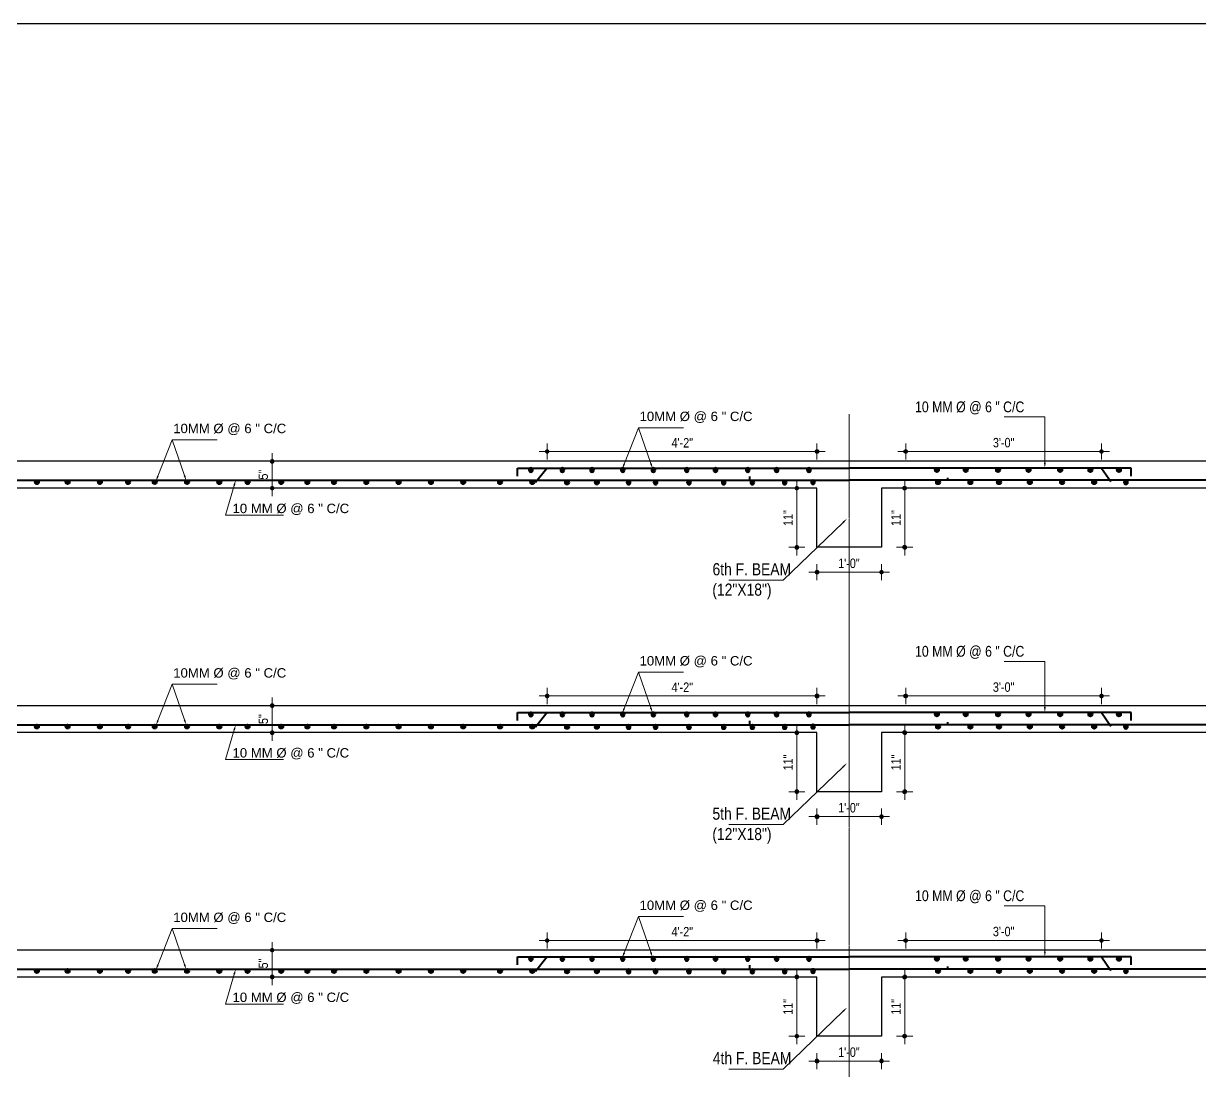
# Model space of a CAD drawing. Header units: inches. Extents: x 57837 to 133168, y 6972 to 27776.
# Drawn here: x 60465 to 61339, y 20561 to 21340 of the extents above; entities that cross this region are included whole.
import ezdxf

# ---------------------------------------------------------------- set-up
doc = ezdxf.new("R2010")
doc.units = ezdxf.units.IN
doc.header["$MEASUREMENT"] = 0
doc.linetypes.add('CENTER', pattern=[2, 1.25, -0.25, 0.25, -0.25])
for name, color, linetype, lineweight in [('CENTER', 9, 'CENTER', 5), ('DIM', 2, 'Continuous', 13), ('ROD', 1, 'Continuous', 40)]:
    doc.layers.add(name, color=color, linetype=linetype, lineweight=lineweight)
doc.layers.add('text', color=255, linetype='Continuous')
doc.styles.add('Arial', font='arial.ttf', dxfattribs={"height": 6.5})
doc.styles.get("Standard").update_dxf_attribs({"font": 'ARIALN.TTF', "height": 7})

msp = doc.modelspace()

# ---------------------------------------------------------------- hatches: boundary and pattern name
at = {"lineweight": 13}
h = msp.add_hatch(color=256, dxfattribs=at)
edge = h.paths.add_edge_path()
edge.add_arc((60854.48, 21021.26), 1.42, 0, 360)
h = msp.add_hatch(color=256, dxfattribs=at)
edge = h.paths.add_edge_path()
edge.add_arc((61055.01, 21021.26), 1.42, 0, 360)
h = msp.add_hatch(color=256, dxfattribs=at)
edge = h.paths.add_edge_path()
edge.add_arc((61121.01, 21021.26), 1.42, 0, 360)
h = msp.add_hatch(color=256, dxfattribs=at)
edge = h.paths.add_edge_path()
edge.add_arc((61266.53, 21021.26), 1.42, 0, 360)
h = msp.add_hatch(color=256, dxfattribs=at)
edge = h.paths.add_edge_path()
edge.add_arc((60649.94, 21014.04), 1.42, 0, 360)
h = msp.add_hatch(color=256, dxfattribs=at)
edge = h.paths.add_edge_path()
edge.add_arc((60649.94, 20994.04), 1.42, 0, 360)
h = msp.add_hatch(color=256, dxfattribs=at)
edge = h.paths.add_edge_path()
edge.add_arc((61040.07, 20994.04), 1.42, 0, 360)
h = msp.add_hatch(color=256, dxfattribs=at)
edge = h.paths.add_edge_path()
edge.add_arc((61120.24, 20994.04), 1.42, 0, 360)
h = msp.add_hatch(color=256, dxfattribs=at)
edge = h.paths.add_edge_path()
edge.add_arc((61040.07, 20950.1), 1.42, 0, 360)
h = msp.add_hatch(color=256, dxfattribs=at)
edge = h.paths.add_edge_path()
edge.add_arc((61120.24, 20950.1), 1.42, 0, 360)
h = msp.add_hatch(color=256, dxfattribs=at)
edge = h.paths.add_edge_path()
edge.add_arc((61055.01, 20931.56), 1.42, 0, 360)
h = msp.add_hatch(color=256, dxfattribs=at)
edge = h.paths.add_edge_path()
edge.add_arc((61103.01, 20931.56), 1.42, 0, 360)
h = msp.add_hatch(color=256, dxfattribs=at)
edge = h.paths.add_edge_path()
edge.add_arc((60854.48, 20839.53), 1.42, 0, 360)
h = msp.add_hatch(color=256, dxfattribs=at)
edge = h.paths.add_edge_path()
edge.add_arc((61055.01, 20839.53), 1.42, 0, 360)
h = msp.add_hatch(color=256, dxfattribs=at)
edge = h.paths.add_edge_path()
edge.add_arc((61121.01, 20839.53), 1.42, 0, 360)
h = msp.add_hatch(color=256, dxfattribs=at)
edge = h.paths.add_edge_path()
edge.add_arc((61266.53, 20839.53), 1.42, 0, 360)
h = msp.add_hatch(color=256, dxfattribs=at)
edge = h.paths.add_edge_path()
edge.add_arc((60649.94, 20832.31), 1.42, 0, 360)
h = msp.add_hatch(color=256, dxfattribs=at)
edge = h.paths.add_edge_path()
edge.add_arc((60649.94, 20812.31), 1.42, 0, 360)
h = msp.add_hatch(color=256, dxfattribs=at)
edge = h.paths.add_edge_path()
edge.add_arc((61040.07, 20812.31), 1.42, 0, 360)
h = msp.add_hatch(color=256, dxfattribs=at)
edge = h.paths.add_edge_path()
edge.add_arc((61120.24, 20812.31), 1.42, 0, 360)
h = msp.add_hatch(color=256, dxfattribs=at)
edge = h.paths.add_edge_path()
edge.add_arc((61040.07, 20768.37), 1.42, 0, 360)
h = msp.add_hatch(color=256, dxfattribs=at)
edge = h.paths.add_edge_path()
edge.add_arc((61120.24, 20768.37), 1.42, 0, 360)
h = msp.add_hatch(color=256, dxfattribs=at)
edge = h.paths.add_edge_path()
edge.add_arc((61055.01, 20749.82), 1.42, 0, 360)
h = msp.add_hatch(color=256, dxfattribs=at)
edge = h.paths.add_edge_path()
edge.add_arc((61103.01, 20749.82), 1.42, 0, 360)
h = msp.add_hatch(color=256, dxfattribs=at)
edge = h.paths.add_edge_path()
edge.add_arc((60854.48, 20657.79), 1.42, 0, 360)
h = msp.add_hatch(color=256, dxfattribs=at)
edge = h.paths.add_edge_path()
edge.add_arc((61055.01, 20657.79), 1.42, 0, 360)
h = msp.add_hatch(color=256, dxfattribs=at)
edge = h.paths.add_edge_path()
edge.add_arc((61121.01, 20657.79), 1.42, 0, 360)
h = msp.add_hatch(color=256, dxfattribs=at)
edge = h.paths.add_edge_path()
edge.add_arc((61266.53, 20657.79), 1.42, 0, 360)
h = msp.add_hatch(color=256, dxfattribs=at)
edge = h.paths.add_edge_path()
edge.add_arc((60649.94, 20650.57), 1.42, 0, 360)
h = msp.add_hatch(color=256, dxfattribs=at)
edge = h.paths.add_edge_path()
edge.add_arc((60649.94, 20630.57), 1.42, 0, 360)
h = msp.add_hatch(color=256, dxfattribs=at)
edge = h.paths.add_edge_path()
edge.add_arc((61040.07, 20630.57), 1.42, 0, 360)
h = msp.add_hatch(color=256, dxfattribs=at)
edge = h.paths.add_edge_path()
edge.add_arc((61120.24, 20630.57), 1.42, 0, 360)
h = msp.add_hatch(color=256, dxfattribs=at)
edge = h.paths.add_edge_path()
edge.add_arc((61040.07, 20586.63), 1.42, 0, 360)
h = msp.add_hatch(color=256, dxfattribs=at)
edge = h.paths.add_edge_path()
edge.add_arc((61120.24, 20586.63), 1.42, 0, 360)
h = msp.add_hatch(color=256, dxfattribs=at)
edge = h.paths.add_edge_path()
edge.add_arc((61055.01, 20568.09), 1.42, 0, 360)
h = msp.add_hatch(color=256, dxfattribs=at)
edge = h.paths.add_edge_path()
edge.add_arc((61103.01, 20568.09), 1.42, 0, 360)
at = {"layer": 'ROD'}
for points in [[(60843.81, 21007.55, -1), (60840.81, 21007.55, -1)], [(60867.27, 21007.55, -1), (60864.27, 21007.55, -1)], [(60889.31, 21007.55, -1), (60886.31, 21007.55, -1)], [(60912.14, 21007.55, -1), (60909.14, 21007.55, -1)], [(60934.87, 21007.55, -1), (60931.87, 21007.55, -1)], [(60959.72, 21007.55, -1), (60956.72, 21007.55, -1)], [(60981.06, 21007.55, -1), (60978.06, 21007.55, -1)], [(61005.06, 21007.55, -1), (61002.06, 21007.55, -1)], [(61026.53, 21007.55, -1), (61023.53, 21007.55, -1)], [(61050.53, 21007.55, -1), (61047.53, 21007.55, -1)], [(61142.66, 21007.55, 1), (61145.66, 21007.55, 1)], [(61164.13, 21007.55, 1), (61167.13, 21007.55, 1)], [(61188.13, 21007.55, 1), (61191.13, 21007.55, 1)], [(61210.81, 21007.55, 1), (61213.81, 21007.55, 1)], [(61234.32, 21007.55, 1), (61237.32, 21007.55, 1)], [(61256.78, 21007.55, 1), (61259.78, 21007.55, 1)], [(61278.04, 21007.54, 1), (61281.04, 21007.54, 1)], [(60473.57, 20998.48, 1), (60476.57, 20998.48, 1)], [(60496.38, 20998.56, 1), (60499.38, 20998.56, 1)], [(60520.38, 20998.48, 1), (60523.38, 20998.48, 1)], [(60541.38, 20998.48, 1), (60544.38, 20998.48, 1)], [(60561.19, 20998.56, 1), (60564.19, 20998.56, 1)], [(60585.19, 20998.56, 1), (60588.19, 20998.56, 1)], [(60609.19, 20998.48, 1), (60612.19, 20998.48, 1)], [(60630.19, 20998.48, 1), (60633.19, 20998.48, 1)], [(60655.19, 20998.48, 1), (60658.19, 20998.48, 1)], [(60674.69, 20998.48, 1), (60677.69, 20998.48, 1)], [(60694.5, 20998.48, 1), (60697.5, 20998.48, 1)], [(60718.5, 20998.48, 1), (60721.5, 20998.48, 1)], [(60742.5, 20998.48, 1), (60745.5, 20998.48, 1)], [(60766.5, 20998.48, 1), (60769.5, 20998.48, 1)], [(60790.5, 20998.48, 1), (60793.5, 20998.48, 1)], [(60817.89, 20998.48, 1), (60820.89, 20998.48, 1)], [(60841.89, 20998.48, 1), (60844.89, 20998.48, 1)], [(61053.58, 20998.48, -1), (61050.58, 20998.48, -1)], [(61143.55, 20998.44, 1), (61146.55, 20998.44, 1)], [(61167.55, 20998.44, 1), (61170.55, 20998.44, 1)], [(61188.85, 20998.44, 1), (61191.85, 20998.44, 1)], [(61211.78, 20998.44, 1), (61214.78, 20998.44, 1)], [(61235.78, 20998.44, 1), (61238.78, 20998.44, 1)], [(61259.58, 20998.44, 1), (61262.58, 20998.44, 1)], [(61286.18, 20998.44, -1), (61283.18, 20998.44, -1)], [(60867.74, 20998.28, 1), (60870.74, 20998.28, 1)], [(60889.88, 20998.28, 1), (60892.88, 20998.28, 1)], [(60916.48, 20998.28, -1), (60913.48, 20998.28, -1)], [(60936.51, 20998.28, -1), (60933.51, 20998.28, -1)], [(60961.36, 20998.28, -1), (60958.36, 20998.28, -1)], [(60987.21, 20998.28, -1), (60984.21, 20998.28, -1)], [(61008.51, 20998.28, -1), (61005.51, 20998.28, -1)], [(61032.51, 20998.28, -1), (61029.51, 20998.28, -1)], [(60843.81, 20825.81, -1), (60840.81, 20825.81, -1)], [(60867.27, 20825.81, -1), (60864.27, 20825.81, -1)], [(60889.31, 20825.81, -1), (60886.31, 20825.81, -1)], [(60912.14, 20825.81, -1), (60909.14, 20825.81, -1)], [(60934.87, 20825.81, -1), (60931.87, 20825.81, -1)], [(60959.72, 20825.81, -1), (60956.72, 20825.81, -1)], [(60981.06, 20825.81, -1), (60978.06, 20825.81, -1)], [(61005.06, 20825.81, -1), (61002.06, 20825.81, -1)], [(61026.53, 20825.81, -1), (61023.53, 20825.81, -1)], [(61050.53, 20825.81, -1), (61047.53, 20825.81, -1)], [(61142.66, 20825.81, 1), (61145.66, 20825.81, 1)], [(61164.13, 20825.81, 1), (61167.13, 20825.81, 1)], [(61188.13, 20825.81, 1), (61191.13, 20825.81, 1)], [(61210.81, 20825.81, 1), (61213.81, 20825.81, 1)], [(61234.32, 20825.81, 1), (61237.32, 20825.81, 1)], [(61256.78, 20825.81, 1), (61259.78, 20825.81, 1)], [(61278.04, 20825.81, 1), (61281.04, 20825.81, 1)], [(60473.57, 20816.74, 1), (60476.57, 20816.74, 1)], [(60496.38, 20816.82, 1), (60499.38, 20816.82, 1)], [(60520.38, 20816.74, 1), (60523.38, 20816.74, 1)], [(60541.38, 20816.74, 1), (60544.38, 20816.74, 1)], [(60561.19, 20816.82, 1), (60564.19, 20816.82, 1)], [(60585.19, 20816.82, 1), (60588.19, 20816.82, 1)], [(60609.19, 20816.74, 1), (60612.19, 20816.74, 1)], [(60630.19, 20816.74, 1), (60633.19, 20816.74, 1)], [(60655.19, 20816.74, 1), (60658.19, 20816.74, 1)], [(60674.69, 20816.74, 1), (60677.69, 20816.74, 1)], [(60694.5, 20816.74, 1), (60697.5, 20816.74, 1)], [(60718.5, 20816.74, 1), (60721.5, 20816.74, 1)], [(60742.5, 20816.74, 1), (60745.5, 20816.74, 1)], [(60766.5, 20816.74, 1), (60769.5, 20816.74, 1)], [(60790.5, 20816.74, 1), (60793.5, 20816.74, 1)], [(60817.89, 20816.74, 1), (60820.89, 20816.74, 1)], [(60841.89, 20816.74, 1), (60844.89, 20816.74, 1)], [(60867.74, 20816.54, 1), (60870.74, 20816.54, 1)], [(60889.88, 20816.54, 1), (60892.88, 20816.54, 1)], [(60916.48, 20816.54, -1), (60913.48, 20816.54, -1)], [(60936.51, 20816.54, -1), (60933.51, 20816.54, -1)], [(60961.36, 20816.54, -1), (60958.36, 20816.54, -1)], [(60987.21, 20816.54, -1), (60984.21, 20816.54, -1)], [(61008.51, 20816.54, -1), (61005.51, 20816.54, -1)], [(61032.51, 20816.54, -1), (61029.51, 20816.54, -1)], [(61053.58, 20816.74, -1), (61050.58, 20816.74, -1)], [(61143.55, 20816.71, 1), (61146.55, 20816.71, 1)], [(61167.55, 20816.71, 1), (61170.55, 20816.71, 1)], [(61188.85, 20816.71, 1), (61191.85, 20816.71, 1)], [(61211.78, 20816.71, 1), (61214.78, 20816.71, 1)], [(61235.78, 20816.71, 1), (61238.78, 20816.71, 1)], [(61259.58, 20816.71, 1), (61262.58, 20816.71, 1)], [(61286.18, 20816.71, -1), (61283.18, 20816.71, -1)], [(60843.81, 20644.08, -1), (60840.81, 20644.08, -1)], [(60867.27, 20644.08, -1), (60864.27, 20644.08, -1)], [(60889.31, 20644.08, -1), (60886.31, 20644.08, -1)], [(60912.14, 20644.08, -1), (60909.14, 20644.08, -1)], [(60934.87, 20644.08, -1), (60931.87, 20644.08, -1)], [(60959.72, 20644.08, -1), (60956.72, 20644.08, -1)], [(60981.06, 20644.08, -1), (60978.06, 20644.08, -1)], [(61005.06, 20644.08, -1), (61002.06, 20644.08, -1)], [(61026.53, 20644.08, -1), (61023.53, 20644.08, -1)], [(61050.53, 20644.08, -1), (61047.53, 20644.08, -1)], [(61142.66, 20644.08, 1), (61145.66, 20644.08, 1)], [(61164.13, 20644.08, 1), (61167.13, 20644.08, 1)], [(61188.13, 20644.08, 1), (61191.13, 20644.08, 1)], [(61210.81, 20644.08, 1), (61213.81, 20644.08, 1)], [(61234.32, 20644.08, 1), (61237.32, 20644.08, 1)], [(61256.78, 20644.08, 1), (61259.78, 20644.08, 1)], [(61278.04, 20644.07, 1), (61281.04, 20644.07, 1)], [(60473.57, 20635.01, 1), (60476.57, 20635.01, 1)], [(60496.38, 20635.09, 1), (60499.38, 20635.09, 1)], [(60520.38, 20635.01, 1), (60523.38, 20635.01, 1)], [(60541.38, 20635.01, 1), (60544.38, 20635.01, 1)], [(60561.19, 20635.09, 1), (60564.19, 20635.09, 1)], [(60585.19, 20635.09, 1), (60588.19, 20635.09, 1)], [(60609.19, 20635.01, 1), (60612.19, 20635.01, 1)], [(60630.19, 20635.01, 1), (60633.19, 20635.01, 1)], [(60655.19, 20635.01, 1), (60658.19, 20635.01, 1)], [(60674.69, 20635.01, 1), (60677.69, 20635.01, 1)], [(60694.5, 20635.01, 1), (60697.5, 20635.01, 1)], [(60718.5, 20635.01, 1), (60721.5, 20635.01, 1)], [(60742.5, 20635.01, 1), (60745.5, 20635.01, 1)], [(60766.5, 20635.01, 1), (60769.5, 20635.01, 1)], [(60790.5, 20635.01, 1), (60793.5, 20635.01, 1)], [(60817.89, 20635.01, 1), (60820.89, 20635.01, 1)], [(60841.89, 20635.01, 1), (60844.89, 20635.01, 1)], [(60867.74, 20634.81, 1), (60870.74, 20634.81, 1)], [(60889.88, 20634.81, 1), (60892.88, 20634.81, 1)], [(60916.48, 20634.81, -1), (60913.48, 20634.81, -1)], [(60936.51, 20634.81, -1), (60933.51, 20634.81, -1)], [(60961.36, 20634.81, -1), (60958.36, 20634.81, -1)], [(60987.21, 20634.81, -1), (60984.21, 20634.81, -1)], [(61008.51, 20634.81, -1), (61005.51, 20634.81, -1)], [(61032.51, 20634.81, -1), (61029.51, 20634.81, -1)], [(61053.58, 20635.01, -1), (61050.58, 20635.01, -1)], [(61143.55, 20634.97, 1), (61146.55, 20634.97, 1)], [(61167.55, 20634.97, 1), (61170.55, 20634.97, 1)], [(61188.85, 20634.97, 1), (61191.85, 20634.97, 1)], [(61211.78, 20634.97, 1), (61214.78, 20634.97, 1)], [(61235.78, 20634.97, 1), (61238.78, 20634.97, 1)], [(61259.58, 20634.97, 1), (61262.58, 20634.97, 1)], [(61286.18, 20634.97, -1), (61283.18, 20634.97, -1)]]:
    msp.add_hatch(color=256, dxfattribs=at).paths.add_polyline_path(points)

# ---------------------------------------------------------------- linework, layer by layer
at = {"color": 1}
msp.add_line((59608.34, 21339.51), (62932.79, 21339.51), dxfattribs=at)
at = {"lineweight": 13}
for p, q in [((60854.48, 21015.26), (60854.48, 21027.26)), ((61055.01, 21027.26), (61055.01, 21015.26)), ((61121.01, 21015.26), (61121.01, 21027.26)), ((61266.53, 21027.26), (61266.53, 21015.26)), ((60649.94, 21008.04), (60649.94, 21020.04)), ((60860.48, 21021.26), (60848.48, 21021.26)), ((61049.01, 21021.26), (61061.01, 21021.26)), ((61127.01, 21021.26), (61115.01, 21021.26)), ((61260.53, 21021.26), (61272.53, 21021.26)), ((60643.94, 21014.04), (60655.94, 21014.04)), ((60649.94, 21000.04), (60649.94, 20988.04)), ((61040.07, 20988.04), (61040.07, 21000.04)), ((61120.24, 20988.04), (61120.24, 21000.04)), ((60655.94, 20994.04), (60643.94, 20994.04)), ((61034.07, 20994.04), (61046.07, 20994.04)), ((61114.24, 20994.04), (61126.24, 20994.04)), ((61046.07, 20950.1), (61034.07, 20950.1)), ((61040.07, 20956.1), (61040.07, 20944.1)), ((61126.24, 20950.1), (61114.24, 20950.1)), ((61120.24, 20956.1), (61120.24, 20944.1)), ((61061.01, 20931.56), (61049.01, 20931.56)), ((61055.01, 20925.56), (61055.01, 20937.56)), ((61097.01, 20931.56), (61109.01, 20931.56)), ((61103.01, 20937.56), (61103.01, 20925.56)), ((60854.48, 20833.53), (60854.48, 20845.53)), ((61055.01, 20845.53), (61055.01, 20833.53)), ((61121.01, 20833.53), (61121.01, 20845.53)), ((61266.53, 20845.53), (61266.53, 20833.53)), ((60649.94, 20826.31), (60649.94, 20838.31)), ((60860.48, 20839.53), (60848.48, 20839.53)), ((61049.01, 20839.53), (61061.01, 20839.53)), ((61127.01, 20839.53), (61115.01, 20839.53)), ((61260.53, 20839.53), (61272.53, 20839.53)), ((60643.94, 20832.31), (60655.94, 20832.31)), ((60649.94, 20818.31), (60649.94, 20806.31)), ((61040.07, 20806.31), (61040.07, 20818.31)), ((61120.24, 20806.31), (61120.24, 20818.31)), ((60655.94, 20812.31), (60643.94, 20812.31)), ((61034.07, 20812.31), (61046.07, 20812.31)), ((61114.24, 20812.31), (61126.24, 20812.31)), ((61040.07, 20774.37), (61040.07, 20762.37)), ((61120.24, 20774.37), (61120.24, 20762.37)), ((61046.07, 20768.37), (61034.07, 20768.37)), ((61126.24, 20768.37), (61114.24, 20768.37)), ((61055.01, 20743.82), (61055.01, 20755.82)), ((61103.01, 20755.82), (61103.01, 20743.82)), ((61061.01, 20749.82), (61049.01, 20749.82)), ((61097.01, 20749.82), (61109.01, 20749.82)), ((60854.48, 20651.79), (60854.48, 20663.79)), ((61055.01, 20663.79), (61055.01, 20651.79)), ((61121.01, 20651.79), (61121.01, 20663.79)), ((61266.53, 20663.79), (61266.53, 20651.79)), ((60643.94, 20650.57), (60655.94, 20650.57)), ((60649.94, 20644.57), (60649.94, 20656.57)), ((60860.48, 20657.79), (60848.48, 20657.79)), ((61049.01, 20657.79), (61061.01, 20657.79)), ((61127.01, 20657.79), (61115.01, 20657.79)), ((61260.53, 20657.79), (61272.53, 20657.79)), ((60649.94, 20636.57), (60649.94, 20624.57)), ((61040.07, 20624.57), (61040.07, 20636.57)), ((61120.24, 20624.57), (61120.24, 20636.57)), ((60655.94, 20630.57), (60643.94, 20630.57)), ((61034.07, 20630.57), (61046.07, 20630.57)), ((61114.24, 20630.57), (61126.24, 20630.57)), ((61040.07, 20592.63), (61040.07, 20580.63)), ((61120.24, 20592.63), (61120.24, 20580.63)), ((61046.07, 20586.63), (61034.07, 20586.63)), ((61126.24, 20586.63), (61114.24, 20586.63)), ((61055.01, 20562.09), (61055.01, 20574.09)), ((61103.01, 20574.09), (61103.01, 20562.09)), ((61061.01, 20568.09), (61049.01, 20568.09)), ((61097.01, 20568.09), (61109.01, 20568.09))]:
    msp.add_line(p, q, dxfattribs=at)
for p, q in [((61079.01, 21014.04), (60287.91, 21014.04)), ((61852.73, 21014.04), (61079.01, 21014.04)), ((61055.01, 20994.04), (60299.91, 20994.04)), ((61055.01, 20950.1), (61055.01, 20994.04)), ((61834.73, 20994.04), (61103.01, 20994.04)), ((61103.01, 20994.04), (61103.01, 20950.1)), ((61103.01, 20950.1), (61055.01, 20950.1)), ((61079.01, 20832.31), (60287.91, 20832.31)), ((61852.73, 20832.31), (61079.01, 20832.31)), ((61055.01, 20812.31), (60299.91, 20812.31)), ((61055.01, 20768.37), (61055.01, 20812.31)), ((61834.73, 20812.31), (61103.01, 20812.31)), ((61103.01, 20812.31), (61103.01, 20768.37)), ((61103.01, 20768.37), (61055.01, 20768.37)), ((61079.01, 20650.57), (60287.91, 20650.57)), ((61852.73, 20650.57), (61079.01, 20650.57)), ((61055.01, 20630.57), (60299.91, 20630.57)), ((61055.01, 20586.63), (61055.01, 20630.57)), ((61834.73, 20630.57), (61103.01, 20630.57)), ((61103.01, 20630.57), (61103.01, 20586.63)), ((61103.01, 20586.63), (61055.01, 20586.63))]:
    msp.add_line(p, q)
for centre in [(60854.48, 21021.26), (61055.01, 21021.26), (61121.01, 21021.26), (61266.53, 21021.26), (60649.94, 21014.04), (60649.94, 20994.04), (61040.07, 20994.04), (61120.24, 20994.04), (61040.07, 20950.1), (61120.24, 20950.1), (61055.01, 20931.56), (61103.01, 20931.56), (60854.48, 20839.53), (61055.01, 20839.53), (61121.01, 20839.53), (61266.53, 20839.53), (60649.94, 20832.31), (60649.94, 20812.31), (61040.07, 20812.31), (61120.24, 20812.31), (61040.07, 20768.37), (61120.24, 20768.37), (61055.01, 20749.82), (61103.01, 20749.82), (60854.48, 20657.79), (61055.01, 20657.79), (61121.01, 20657.79), (61266.53, 20657.79), (60649.94, 20650.57), (60649.94, 20630.57), (61040.07, 20630.57), (61120.24, 20630.57), (61040.07, 20586.63), (61120.24, 20586.63), (61055.01, 20568.09), (61103.01, 20568.09)]:
    msp.add_circle(centre, 1.42, dxfattribs=at)
at = {"layer": 'CENTER'}
for p, q in [((61079.01, 21049.12), (61079.01, 20867.38)), ((61079.01, 20867.38), (61079.01, 20685.65)), ((61079.01, 20685.65), (61079.01, 20503.91))]:
    msp.add_line(p, q, dxfattribs=at)
at = {"layer": 'DIM'}
for p, q in [((61224.43, 21047.03), (61194.23, 21047.03)), ((61224.43, 21013.02), (61224.43, 21047.03)), ((60911.69, 21011.98), (60922.22, 21039)), ((60922.22, 21039), (60955.89, 21039)), ((60931.48, 21012.43), (60922.22, 21039)), ((60922.22, 21039), (60955.89, 21039)), ((60565.01, 21002.99), (60575.53, 21030.01)), ((60575.53, 21030.01), (60609.21, 21030.01)), ((60584.8, 21003.44), (60575.53, 21030.01)), ((60575.53, 21030.01), (60609.21, 21030.01)), ((61051.01, 21021.26), (60858.48, 21021.26)), ((61125.01, 21021.26), (61262.53, 21021.26)), ((60649.94, 20998.04), (60649.94, 21010.04)), ((60621.76, 20996.1), (60615.22, 20973.93)), ((61040.07, 20990.04), (61040.07, 20954.1)), ((61120.24, 20990.04), (61120.24, 20954.1)), ((60615.22, 20973.93), (60658.51, 20973.93)), ((61059.01, 20931.56), (61099.01, 20931.56)), ((61224.43, 20865.29), (61194.23, 20865.29)), ((61224.43, 20831.29), (61224.43, 20865.29)), ((60911.69, 20830.25), (60922.22, 20857.26)), ((60922.22, 20857.26), (60955.89, 20857.26)), ((60931.48, 20830.7), (60922.22, 20857.26)), ((60922.22, 20857.26), (60955.89, 20857.26)), ((60565.01, 20821.26), (60575.53, 20848.27)), ((60575.53, 20848.27), (60609.21, 20848.27)), ((60584.8, 20821.7), (60575.53, 20848.27)), ((60575.53, 20848.27), (60609.21, 20848.27)), ((61051.01, 20839.53), (60858.48, 20839.53)), ((61125.01, 20839.53), (61262.53, 20839.53)), ((60649.94, 20816.31), (60649.94, 20828.31)), ((60621.76, 20814.37), (60615.22, 20792.2)), ((61040.07, 20808.31), (61040.07, 20772.37)), ((61120.24, 20808.31), (61120.24, 20772.37)), ((60615.22, 20792.2), (60658.51, 20792.2)), ((61059.01, 20749.82), (61099.01, 20749.82)), ((61224.43, 20683.56), (61194.23, 20683.56)), ((61224.43, 20649.55), (61224.43, 20683.56)), ((60911.69, 20648.51), (60922.22, 20675.53)), ((60922.22, 20675.53), (60955.89, 20675.53)), ((60931.48, 20648.96), (60922.22, 20675.53)), ((60922.22, 20675.53), (60955.89, 20675.53)), ((60565.01, 20639.52), (60575.53, 20666.54)), ((60575.53, 20666.54), (60609.21, 20666.54)), ((60584.8, 20639.97), (60575.53, 20666.54)), ((60575.53, 20666.54), (60609.21, 20666.54)), ((61051.01, 20657.79), (60858.48, 20657.79)), ((61125.01, 20657.79), (61262.53, 20657.79)), ((60649.94, 20634.57), (60649.94, 20646.57)), ((60621.76, 20632.63), (60615.22, 20610.46)), ((61040.07, 20626.57), (61040.07, 20590.63)), ((61120.24, 20626.57), (61120.24, 20590.63)), ((60615.22, 20610.46), (60658.51, 20610.46)), ((61059.01, 20568.09), (61099.01, 20568.09))]:
    msp.add_line(p, q, dxfattribs=at)
at = {"layer": 'DIM', "lineweight": 13}
for p, q in [((61074.46, 20968.59), (61029.89, 20925.67)), ((61029.89, 20925.67), (60989.39, 20925.67)), ((61074.46, 20786.86), (61029.89, 20743.94)), ((61029.89, 20743.94), (60989.39, 20743.94)), ((61074.46, 20605.12), (61029.89, 20562.2)), ((61029.89, 20562.2), (60989.39, 20562.2))]:
    msp.add_line(p, q, dxfattribs=at)
at = {"layer": 'DIM'}
for points in [[(60912.32, 21011.74), (60910.24, 21008.26), (60911.07, 21012.23)], [(60932.11, 21012.65), (60932.8, 21008.65), (60930.85, 21012.21)], [(61225.1, 21013.02), (61224.43, 21009.02), (61223.76, 21013.02)], [(60565.63, 21002.75), (60563.56, 20999.27), (60564.39, 21003.24)], [(60585.43, 21003.66), (60586.11, 20999.66), (60584.17, 21003.22)], [(60621.12, 20996.29), (60622.89, 20999.94), (60622.39, 20995.92)], [(60912.32, 20830.01), (60910.24, 20826.52), (60911.07, 20830.49)], [(60932.11, 20830.92), (60932.8, 20826.92), (60930.85, 20830.48)], [(61225.1, 20831.29), (61224.43, 20827.29), (61223.76, 20831.29)], [(60565.63, 20821.02), (60563.56, 20817.53), (60564.39, 20821.5)], [(60585.43, 20821.92), (60586.11, 20817.93), (60584.17, 20821.48)], [(60621.12, 20814.56), (60622.89, 20818.21), (60622.39, 20814.18)], [(60912.32, 20648.27), (60910.24, 20644.79), (60911.07, 20648.76)], [(60932.11, 20649.18), (60932.8, 20645.18), (60930.85, 20648.74)], [(61225.1, 20649.55), (61224.43, 20645.55), (61223.76, 20649.55)], [(60565.63, 20639.28), (60563.56, 20635.8), (60564.39, 20639.77)], [(60585.43, 20640.19), (60586.11, 20636.19), (60584.17, 20639.75)], [(60621.12, 20632.82), (60622.89, 20636.47), (60622.39, 20632.45)]]:
    msp.add_solid(points, dxfattribs=at)
at = {"layer": 'DIM', "lineweight": 13}
for points in [[(61074, 20969.07), (61077.34, 20971.37), (61074.93, 20968.11)], [(61074, 20787.34), (61077.34, 20789.63), (61074.93, 20786.38)], [(61074, 20605.6), (61077.34, 20607.9), (61074.93, 20604.64)]]:
    msp.add_solid(points, dxfattribs=at)
at = {"layer": 'ROD'}
for p, q in [((60832.48, 21003.02), (60832.48, 21009.02)), ((60832.48, 21009.02), (61079.01, 21009.02)), ((60854.48, 21009.02), (60845.63, 20998.18)), ((61288.53, 21009.02), (61079.01, 21009.02)), ((61266.53, 21009.02), (61273.4, 20998.93)), ((61288.53, 21003.02), (61288.53, 21009.02)), ((60064.99, 20999.94), (60839.61, 20999.94)), ((60839.61, 20999.94), (61079.01, 20999.94)), ((61005.18, 20999.94), (61005.18, 21002.79)), ((61878.62, 20999.94), (61079.01, 20999.94)), ((61152.08, 21001.81), (61152.08, 20999.94)), ((60832.48, 20821.29), (60832.48, 20827.29)), ((60832.48, 20827.29), (61079.01, 20827.29)), ((60854.48, 20827.29), (60845.63, 20816.44)), ((61288.53, 20827.29), (61079.01, 20827.29)), ((61266.53, 20827.29), (61273.4, 20817.19)), ((61288.53, 20821.29), (61288.53, 20827.29)), ((60136.99, 20818.21), (60839.61, 20818.21)), ((60839.61, 20818.21), (61079.01, 20818.21)), ((61005.18, 20818.21), (61005.18, 20821.05)), ((61878.62, 20818.21), (61079.01, 20818.21)), ((61152.08, 20820.07), (61152.08, 20818.21)), ((60832.48, 20639.55), (60832.48, 20645.55)), ((60832.48, 20645.55), (61079.01, 20645.55)), ((60854.48, 20645.55), (60845.63, 20634.71)), ((61288.53, 20645.55), (61079.01, 20645.55)), ((61266.53, 20645.55), (61273.4, 20635.46)), ((61288.53, 20639.55), (61288.53, 20645.55)), ((60136.99, 20636.47), (60839.61, 20636.47)), ((60839.61, 20636.47), (61079.01, 20636.47)), ((61005.18, 20636.47), (61005.18, 20639.32)), ((61878.62, 20636.47), (61079.01, 20636.47)), ((61152.08, 20638.34), (61152.08, 20636.47))]:
    msp.add_line(p, q, dxfattribs=at)
for centre in [(61144.16, 21007.55), (61165.63, 21007.55), (61189.63, 21007.55), (61212.31, 21007.55), (61235.82, 21007.55), (61258.28, 21007.55), (61279.54, 21007.54), (60475.07, 20998.48), (60497.88, 20998.56), (60521.88, 20998.48), (60542.88, 20998.48), (60562.69, 20998.56), (60586.69, 20998.56), (60610.69, 20998.48), (60631.69, 20998.48), (60656.69, 20998.48), (60676.19, 20998.48), (60696, 20998.48), (60720, 20998.48), (60744, 20998.48), (60768, 20998.48), (60792, 20998.48), (60819.39, 20998.48), (60843.39, 20998.48), (61145.05, 20998.44), (61169.05, 20998.44), (61190.35, 20998.44), (61213.28, 20998.44), (61237.28, 20998.44), (61261.08, 20998.44), (60869.24, 20998.28), (60891.38, 20998.28), (61144.16, 20825.81), (61165.63, 20825.81), (61189.63, 20825.81), (61212.31, 20825.81), (61235.82, 20825.81), (61258.28, 20825.81), (61279.54, 20825.81), (60475.07, 20816.74), (60497.88, 20816.82), (60521.88, 20816.74), (60542.88, 20816.74), (60562.69, 20816.82), (60586.69, 20816.82), (60610.69, 20816.74), (60631.69, 20816.74), (60656.69, 20816.74), (60676.19, 20816.74), (60696, 20816.74), (60720, 20816.74), (60744, 20816.74), (60768, 20816.74), (60792, 20816.74), (60819.39, 20816.74), (60843.39, 20816.74), (60869.24, 20816.54), (60891.38, 20816.54), (61145.05, 20816.71), (61169.05, 20816.71), (61190.35, 20816.71), (61213.28, 20816.71), (61237.28, 20816.71), (61261.08, 20816.71), (61144.16, 20644.08), (61165.63, 20644.08), (61189.63, 20644.08), (61212.31, 20644.08), (61235.82, 20644.08), (61258.28, 20644.08), (61279.54, 20644.07), (60475.07, 20635.01), (60497.88, 20635.09), (60521.88, 20635.01), (60542.88, 20635.01), (60562.69, 20635.09), (60586.69, 20635.09), (60610.69, 20635.01), (60631.69, 20635.01), (60656.69, 20635.01), (60676.19, 20635.01), (60696, 20635.01), (60720, 20635.01), (60744, 20635.01), (60768, 20635.01), (60792, 20635.01), (60819.39, 20635.01), (60843.39, 20635.01), (60869.24, 20634.81), (60891.38, 20634.81), (61145.05, 20634.97), (61169.05, 20634.97), (61190.35, 20634.97), (61213.28, 20634.97), (61237.28, 20634.97), (61261.08, 20634.97)]:
    msp.add_circle(centre, 1.5, dxfattribs=at)
at = {"layer": 'ROD', "extrusion": (0, 0, -1)}
for centre in [(60842.31, 21007.55), (60865.77, 21007.55), (60887.81, 21007.55), (60910.64, 21007.55), (60933.37, 21007.55), (60958.22, 21007.55), (60979.56, 21007.55), (61003.56, 21007.55), (61025.03, 21007.55), (61049.03, 21007.55), (61052.08, 20998.48), (61284.68, 20998.44), (60914.98, 20998.28), (60935.01, 20998.28), (60959.86, 20998.28), (60985.71, 20998.28), (61007.01, 20998.28), (61031.01, 20998.28), (60842.31, 20825.81), (60865.77, 20825.81), (60887.81, 20825.81), (60910.64, 20825.81), (60933.37, 20825.81), (60958.22, 20825.81), (60979.56, 20825.81), (61003.56, 20825.81), (61025.03, 20825.81), (61049.03, 20825.81), (60914.98, 20816.54), (60935.01, 20816.54), (60959.86, 20816.54), (60985.71, 20816.54), (61007.01, 20816.54), (61031.01, 20816.54), (61052.08, 20816.74), (61284.68, 20816.71), (60842.31, 20644.08), (60865.77, 20644.08), (60887.81, 20644.08), (60910.64, 20644.08), (60933.37, 20644.08), (60958.22, 20644.08), (60979.56, 20644.08), (61003.56, 20644.08), (61025.03, 20644.08), (61049.03, 20644.08), (60914.98, 20634.81), (60935.01, 20634.81), (60959.86, 20634.81), (60985.71, 20634.81), (61007.01, 20634.81), (61031.01, 20634.81), (61052.08, 20635.01), (61284.68, 20634.97)]:
    msp.add_ellipse(centre, major_axis=(-1.06, 1.06), ratio=1, start_param=2.356220323488816, end_param=8.639405630668403, dxfattribs=at)

# ---------------------------------------------------------------- texts
at = {"layer": 'DIM'}
for s, p in [('4\'-2"', (60946.9, 21024.27)), ('3\'-0"', (61185.81, 21024.39)), ('1\'-0"', (61070.78, 20934.69)), ('4\'-2"', (60946.9, 20842.54)), ('3\'-0"', (61185.81, 20842.66)), ('1\'-0"', (61070.78, 20752.96)), ('4\'-2"', (60946.9, 20660.8)), ('3\'-0"', (61185.81, 20660.92)), ('1\'-0"', (61070.78, 20571.22))]:
    msp.add_text(s, height=7, dxfattribs=at).set_placement(p)
for s, p in [('5"', (60646.82, 21000.42)), ('11"', (61037.06, 20965.95)), ('11"', (61117.23, 20965.95)), ('5"', (60646.82, 20818.68)), ('11"', (61037.06, 20784.21)), ('11"', (61117.23, 20784.21)), ('5"', (60646.82, 20636.95)), ('11"', (61037.06, 20602.48)), ('11"', (61117.23, 20602.48))]:
    msp.add_text(s, height=7, rotation=90, dxfattribs=at).set_placement(p)
at = {"layer": 'text'}
for s, height, p in [('10 MM Ø @ 6 " C/C', 8, (61127.9, 21050.49)), ('6th F. BEAM', 9, (60977.34, 20929.26)), ('(12"X18")', 9, (60977.24, 20914.1)), ('10 MM Ø @ 6 " C/C', 8, (61127.9, 20868.75)), ('5th F. BEAM', 9, (60977.31, 20747.55)), ('(12"X18")', 9, (60977.24, 20732.4)), ('10 MM Ø @ 6 " C/C', 8, (61127.9, 20687.02)), ('4th F. BEAM', 9, (60977.58, 20565.79))]:
    msp.add_text(s, height=height, dxfattribs=at).set_placement(p)
at = {"layer": 'text', "style": 'Arial'}
for s, p in [('10MM Ø @ 6 " C/C', (60923.11, 21043.93)), ('10MM Ø @ 6 " C/C', (60576.42, 21034.94)), ('10 MM Ø @ 6 " C/C', (60620.49, 20975.49)), ('10MM Ø @ 6 " C/C', (60923.11, 20862.2)), ('10MM Ø @ 6 " C/C', (60576.42, 20853.2)), ('10 MM Ø @ 6 " C/C', (60620.49, 20793.76)), ('10MM Ø @ 6 " C/C', (60923.11, 20680.46)), ('10MM Ø @ 6 " C/C', (60576.42, 20671.47)), ('10 MM Ø @ 6 " C/C', (60620.49, 20612.02))]:
    msp.add_text(s, height=7, dxfattribs=at).set_placement(p)

doc.saveas('drawing.dxf')
